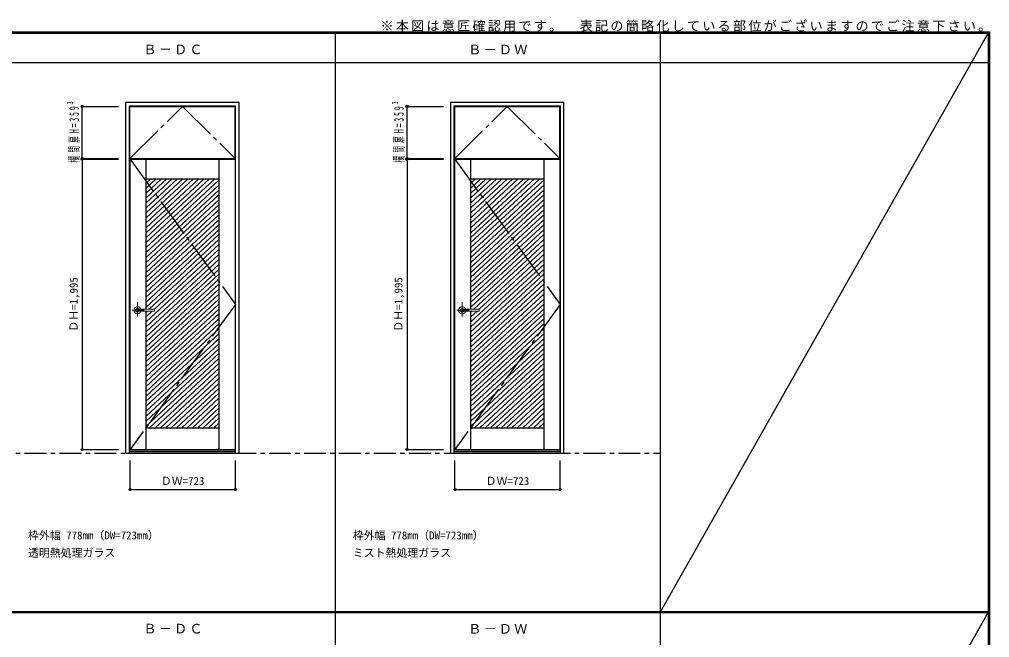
# Model space of a CAD drawing. Units: millimetres, scale not verified. Extents: x -6000 to 5700, y -4307 to 4260.
# Drawn here: x -966 to 5700, y 12 to 4260 of the extents above; entities that cross this region are included whole.
import ezdxf
from ezdxf.enums import TextEntityAlignment as Align

# ---------------------------------------------------------------- set-up
doc = ezdxf.new("R2010")
doc.units = ezdxf.units.MM
doc.header["$LTSCALE"] = 30
doc.header["$PDMODE"] = 32
doc.header["$PDSIZE"] = 15
doc.linetypes.add('CHAIN1', pattern=[8, 5, -1, 1, -1])
doc.linetypes.add('CHAIN2', pattern=[12, 9, -1, 1, -1])
for name, color, linetype in [('0-1_通り芯', 7, 'CHAIN1'), ('0-2_扉', 7, 'Continuous'), ('0-4_枠', 3, 'Continuous'), ('0-7', 7, 'CHAIN2'), ('0-A_文字', 7, 'Continuous'), ('0-B_寸法', 7, 'Continuous'), ('0-C_ハッチ', 4, 'Continuous'), ('F-1_枠', 6, 'Continuous'), ('F-A_文字', 7, 'Continuous')]:
    doc.layers.add(name, color=color, linetype=linetype)
doc.layers.add('0-5_レバー', color=7, linetype='Continuous', lineweight=18)
doc.styles.add('ＭＳ ゴシック', font='')
doc.styles.get('ＭＳ ゴシック').set_extended_font_data('MS Gothic')

msp = doc.modelspace()

# ---------------------------------------------------------------- linework, layer by layer
at = {"layer": '0-1_通り芯'}
msp.add_line((-5490, 1279.25), (3436.4, 1279.25), dxfattribs=at)
at = {"layer": '0-2_扉', "color": 3}
for p, q in [((-206.7, 3662.25), (516.3, 3662.25)), ((-206.7, 3303.25), (-206.7, 3662.25)), ((516.3, 3303.25), (516.3, 3662.25)), ((2024.9, 3662.25), (2747.9, 3662.25)), ((2024.9, 3303.25), (2024.9, 3662.25)), ((2747.9, 3303.25), (2747.9, 3662.25)), ((-206.7, 3303.25), (516.3, 3303.25)), ((2024.9, 3303.25), (2747.9, 3303.25))]:
    msp.add_line(p, q, dxfattribs=at)
at = {"layer": '0-2_扉'}
for p, q in [((-205.2, 1304.25), (-205.2, 3299.25)), ((-205.2, 3299.25), (517.8, 3299.25)), ((-95.2, 2268.75), (-95.2, 3299.25)), ((407.8, 1304.25), (407.8, 3299.25)), ((517.8, 1304.25), (517.8, 3299.25)), ((2026.4, 1304.25), (2026.4, 3299.25)), ((2026.4, 3299.25), (2749.4, 3299.25)), ((2136.4, 2268.75), (2136.4, 3299.25)), ((2639.4, 1304.25), (2639.4, 3299.25)), ((2749.4, 1304.25), (2749.4, 3299.25)), ((-95.2, 3164.25), (407.8, 3164.25)), ((2136.4, 3164.25), (2639.4, 3164.25)), ((-95.2, 1304.25), (-95.2, 2254.75)), ((2136.4, 1304.25), (2136.4, 2254.75)), ((-95.2, 1454.25), (407.8, 1454.25)), ((2136.4, 1454.25), (2639.4, 1454.25)), ((-205.2, 1304.25), (517.8, 1304.25)), ((2026.4, 1304.25), (2749.4, 1304.25))]:
    msp.add_line(p, q, dxfattribs=at)
at = {"layer": '0-4_枠'}
for p, q in [((-234.2, 3691.25), (543.8, 3691.25)), ((-234.2, 1279.25), (-234.2, 3691.25)), ((-210.2, 3667.25), (519.8, 3667.25)), ((-210.2, 1279.25), (-210.2, 3667.25)), ((519.8, 1279.25), (519.8, 3667.25)), ((543.8, 1279.25), (543.8, 3691.25)), ((1997.4, 3691.25), (2775.4, 3691.25)), ((1997.4, 1279.25), (1997.4, 3691.25)), ((2021.4, 3667.25), (2751.4, 3667.25)), ((2021.4, 1279.25), (2021.4, 3667.25)), ((2751.4, 1279.25), (2751.4, 3667.25)), ((2775.4, 1279.25), (2775.4, 3691.25)), ((-234.2, 1279.25), (543.8, 1279.25)), ((-210.2, 1294.25), (519.8, 1294.25)), ((-210.2, 1291.25), (519.8, 1291.25)), ((1997.4, 1279.25), (2775.4, 1279.25)), ((2021.4, 1294.25), (2751.4, 1294.25)), ((2021.4, 1291.25), (2751.4, 1291.25))]:
    msp.add_line(p, q, dxfattribs=at)
at = {"layer": '0-5_レバー', "color": 4, "linetype": 'CHAIN1'}
for p, q in [((-154.7, 2318.21), (-154.7, 2218.36)), ((2076.9, 2318.21), (2076.9, 2218.36)), ((-107.9, 2261.75), (-190.92, 2261.75)), ((2123.7, 2261.75), (2040.68, 2261.75))]:
    msp.add_line(p, q, dxfattribs=at)
at = {"layer": '0-5_レバー'}
for p, q in [((-37.7, 2261.75), (-37.7, 2267.24)), ((2193.9, 2261.75), (2193.9, 2267.24)), ((-37.7, 2261.75), (-37.7, 2256.25)), ((2193.9, 2261.75), (2193.9, 2256.25))]:
    msp.add_line(p, q, dxfattribs=at)
for points in [[(-144.74, 2268.74), (-145.51, 2269.53), (-147.48, 2270.9), (-149.73, 2271.91), (-152.16, 2272.54), (-154.7, 2272.75), (-157.24, 2272.54), (-159.68, 2271.91), (-161.92, 2270.9), (-163.89, 2269.53), (-165.51, 2267.86), (-166.71, 2265.96), (-167.45, 2263.9), (-167.7, 2261.75), (-167.45, 2259.6), (-166.71, 2257.54), (-165.51, 2255.64), (-163.89, 2253.97), (-161.92, 2252.6), (-159.68, 2251.59), (-157.24, 2250.96), (-154.7, 2250.75), (-152.16, 2250.96), (-149.73, 2251.59), (-147.48, 2252.6), (-145.51, 2253.97), (-144.74, 2254.76)], [(-39.2, 2268.75), (-48.93, 2268.75), (-59.11, 2268.75), (-68.71, 2268.75), (-77.7, 2268.75), (-86.11, 2268.75), (-93.92, 2268.75), (-100.74, 2268.75), (-107.04, 2268.75), (-112.81, 2268.75), (-118.05, 2268.75), (-122.84, 2268.75), (-127.5, 2268.75), (-131.7, 2268.75), (-135.45, 2268.75), (-137.45, 2268.75), (-139.3, 2268.75), (-141.31, 2268.74), (-143.72, 2268.74), (-145.21, 2268.74), (-146.75, 2268.74), (-148.27, 2268.74), (-149.37, 2268.74), (-149.83, 2268.74), (-149.83, 2268.73)], [(-39.2, 2268.75), (-48.28, 2268.75), (-48.68, 2268.75)], [(2086.85, 2268.74), (2086.09, 2269.53), (2084.12, 2270.9), (2081.87, 2271.91), (2079.44, 2272.54), (2076.9, 2272.75), (2074.36, 2272.54), (2071.92, 2271.91), (2069.68, 2270.9), (2067.71, 2269.53), (2066.09, 2267.86), (2064.89, 2265.96), (2064.15, 2263.9), (2063.9, 2261.75), (2064.15, 2259.6), (2064.89, 2257.54), (2066.09, 2255.64), (2067.71, 2253.97), (2069.68, 2252.6), (2071.92, 2251.59), (2074.36, 2250.96), (2076.9, 2250.75), (2079.44, 2250.96), (2081.87, 2251.59), (2084.12, 2252.6), (2086.09, 2253.97), (2086.85, 2254.76)], [(2192.4, 2268.75), (2182.67, 2268.75), (2172.49, 2268.75), (2162.89, 2268.75), (2153.9, 2268.75), (2145.49, 2268.75), (2137.68, 2268.75), (2130.86, 2268.75), (2124.56, 2268.75), (2118.79, 2268.75), (2113.55, 2268.75), (2108.76, 2268.75), (2104.1, 2268.75), (2099.9, 2268.75), (2096.15, 2268.75), (2094.15, 2268.75), (2092.3, 2268.75), (2090.29, 2268.74), (2087.88, 2268.74), (2086.39, 2268.74), (2084.85, 2268.74), (2083.33, 2268.74), (2082.23, 2268.74), (2081.77, 2268.74), (2081.77, 2268.73)], [(2192.4, 2268.75), (2183.32, 2268.75), (2182.92, 2268.75)], [(-149.68, 2254.76), (-149.55, 2254.76), (-149.11, 2254.75), (-148.39, 2254.76), (-147.37, 2254.76), (-146.11, 2254.76), (-144.76, 2254.76), (-141.9, 2254.76), (-138.92, 2254.75), (-135.9, 2254.75), (-132.86, 2254.75), (-129.79, 2254.75), (-126.71, 2254.75), (-122.71, 2254.75), (-118.3, 2254.75), (-113.33, 2254.75), (-107.8, 2254.75), (-101.71, 2254.75), (-95.06, 2254.75), (-87.85, 2254.75), (-79.26, 2254.75), (-70, 2254.75), (-60.07, 2254.75), (-49.45, 2254.75), (-39.2, 2254.75)], [(2081.92, 2254.76), (2082.05, 2254.76), (2082.49, 2254.75), (2083.21, 2254.76), (2084.23, 2254.76), (2085.49, 2254.76), (2086.84, 2254.76), (2089.7, 2254.76), (2092.68, 2254.75), (2095.7, 2254.75), (2098.74, 2254.75), (2101.8, 2254.75), (2104.89, 2254.75), (2108.89, 2254.75), (2113.3, 2254.75), (2118.27, 2254.75), (2123.8, 2254.75), (2129.89, 2254.75), (2136.54, 2254.75), (2143.75, 2254.75), (2152.34, 2254.75), (2161.6, 2254.75), (2171.53, 2254.75), (2182.15, 2254.75), (2192.4, 2254.75)]]:
    msp.add_lwpolyline(points, dxfattribs=at)
for centre, radius, start, end in [((-154.7, 2261.75), 24.55, 16.59952, 343.36736), ((-39.2, 2267.25), 1.5, 0.00847, 89.9163), ((-39.2, 2267.25), 1.5, 360, 90.17419), ((2076.9, 2261.75), 24.55, 16.59952, 343.36736), ((2192.4, 2267.25), 1.5, 0.00847, 89.9163), ((2192.4, 2267.25), 1.5, 360, 90.17419), ((-39.2, 2256.25), 1.5, 270.16419, 0), ((-39.2, 2256.25), 1.5, 269.91059, 359.99153), ((2192.4, 2256.25), 1.5, 270.16419, 0), ((2192.4, 2256.25), 1.5, 269.91059, 359.99153)]:
    msp.add_arc(centre, radius, start, end, dxfattribs=at)
at = {"layer": '0-7'}
for p, q in [((-206.7, 3303.25), (154.8, 3662.25)), ((154.8, 3662.25), (516.3, 3303.25)), ((2024.9, 3303.25), (2386.4, 3662.25)), ((2386.4, 3662.25), (2747.9, 3303.25))]:
    msp.add_line(p, q, dxfattribs=at)
for points in [[(-205.2, 3299.25), (517.8, 2301.75), (-205.2, 1304.25)], [(2026.4, 3299.25), (2749.4, 2301.75), (2026.4, 1304.25)]]:
    msp.add_lwpolyline(points, dxfattribs=at)
at = {"layer": '0-B_寸法', "color": 4}
for p, q in [((-534.2, 3662.25), (-284.2, 3662.25)), ((-534.2, 3303.25), (-534.2, 3662.25)), ((1697.4, 3662.25), (1947.4, 3662.25)), ((1697.4, 3303.25), (1697.4, 3662.25)), ((-534.2, 3303.25), (-284.2, 3303.25)), ((-534.2, 3299.25), (-534.2, 1304.25)), ((-534.2, 3299.25), (-284.2, 3299.25)), ((1697.4, 3303.25), (1947.4, 3303.25)), ((1697.4, 3299.25), (1697.4, 1304.25)), ((1697.4, 3299.25), (1947.4, 3299.25)), ((-534.2, 1304.25), (-284.2, 1304.25)), ((1697.4, 1304.25), (1947.4, 1304.25)), ((-205.2, 1029.25), (-205.2, 1229.25)), ((2026.4, 1029.25), (2026.4, 1229.25))]:
    msp.add_line(p, q, dxfattribs=at)
for points in [[(-205.2, 1029.25), (517.8, 1029.25), (517.8, 1229.25)], [(2026.4, 1029.25), (2749.4, 1029.25), (2749.4, 1229.25)]]:
    msp.add_lwpolyline(points, dxfattribs=at)
at = {"layer": '0-B_寸法'}
for p in [(-534.2, 3662.25), (1697.4, 3662.25), (-534.2, 3303.25), (-534.2, 3299.25), (1697.4, 3303.25), (1697.4, 3299.25), (-534.2, 1304.25), (1697.4, 1304.25), (-205.2, 1029.25), (517.8, 1029.25), (2026.4, 1029.25), (2749.4, 1029.25)]:
    msp.add_point(p, dxfattribs=at)
at = {"layer": '0-C_ハッチ'}
for p, q in [((-27.06, 3164.25), (-95.2, 3101.15)), ((9.74, 3164.25), (-95.2, 3067.08)), ((46.54, 3164.25), (-95.2, 3033.01)), ((83.33, 3164.25), (-95.2, 2998.94)), ((-63.85, 3164.25), (-95.2, 3135.22)), ((120.13, 3164.25), (-95.2, 2964.87)), ((156.93, 3164.25), (-95.2, 2930.8)), ((193.72, 3164.25), (-95.2, 2896.73)), ((230.52, 3164.25), (-95.2, 2862.66)), ((267.32, 3164.25), (-95.2, 2828.58)), ((304.11, 3164.25), (-95.2, 2794.51)), ((340.91, 3164.25), (-95.2, 2760.44)), ((377.71, 3164.25), (-95.2, 2726.37)), ((407.8, 3158.04), (-95.2, 2692.3)), ((2204.54, 3164.25), (2136.4, 3101.15)), ((2241.34, 3164.25), (2136.4, 3067.08)), ((2278.14, 3164.25), (2136.4, 3033.01)), ((2314.93, 3164.25), (2136.4, 2998.94)), ((2167.75, 3164.25), (2136.4, 3135.22)), ((2351.73, 3164.25), (2136.4, 2964.87)), ((2388.53, 3164.25), (2136.4, 2930.8)), ((2425.32, 3164.25), (2136.4, 2896.73)), ((2462.12, 3164.25), (2136.4, 2862.66)), ((2498.92, 3164.25), (2136.4, 2828.58)), ((2535.71, 3164.25), (2136.4, 2794.51)), ((2572.51, 3164.25), (2136.4, 2760.44)), ((2609.31, 3164.25), (2136.4, 2726.37)), ((2639.4, 3158.04), (2136.4, 2692.3)), ((407.8, 3123.97), (-95.2, 2658.23)), ((407.8, 3089.9), (-95.2, 2624.16)), ((2639.4, 3123.97), (2136.4, 2658.23)), ((2639.4, 3089.9), (2136.4, 2624.16)), ((407.8, 3055.83), (-95.2, 2590.09)), ((407.8, 3021.76), (-95.2, 2556.02)), ((2639.4, 3055.83), (2136.4, 2590.09)), ((2639.4, 3021.76), (2136.4, 2556.02)), ((407.8, 2987.69), (-95.2, 2521.95)), ((407.8, 2953.61), (-95.2, 2487.87)), ((2639.4, 2987.69), (2136.4, 2521.95)), ((2639.4, 2953.61), (2136.4, 2487.87)), ((407.8, 2919.54), (-95.2, 2453.8)), ((407.8, 2885.47), (-95.2, 2419.73)), ((2639.4, 2919.54), (2136.4, 2453.8)), ((2639.4, 2885.47), (2136.4, 2419.73)), ((407.8, 2851.4), (-95.2, 2385.66)), ((407.8, 2817.33), (-95.2, 2351.59)), ((2639.4, 2851.4), (2136.4, 2385.66)), ((2639.4, 2817.33), (2136.4, 2351.59)), ((407.8, 2783.26), (-95.2, 2317.52)), ((407.8, 2749.19), (-95.2, 2283.45)), ((2639.4, 2783.26), (2136.4, 2317.52)), ((2639.4, 2749.19), (2136.4, 2283.45)), ((407.8, 2715.12), (-74.28, 2268.75)), ((407.8, 2681.05), (-38.05, 2268.22)), ((2639.4, 2715.12), (2157.32, 2268.75)), ((2639.4, 2681.05), (2193.55, 2268.22)), ((407.8, 2646.98), (-95.2, 2181.23)), ((407.8, 2612.9), (-95.2, 2147.16)), ((2639.4, 2646.98), (2136.4, 2181.23)), ((2639.4, 2612.9), (2136.4, 2147.16)), ((407.8, 2578.83), (-95.2, 2113.09)), ((407.8, 2544.76), (-95.2, 2079.02)), ((2639.4, 2578.83), (2136.4, 2113.09)), ((2639.4, 2544.76), (2136.4, 2079.02)), ((407.8, 2510.69), (-95.2, 2044.95)), ((407.8, 2476.62), (-95.2, 2010.88)), ((2639.4, 2510.69), (2136.4, 2044.95)), ((2639.4, 2476.62), (2136.4, 2010.88)), ((407.8, 2442.55), (-95.2, 1976.81)), ((407.8, 2408.48), (-95.2, 1942.74)), ((2639.4, 2442.55), (2136.4, 1976.81)), ((2639.4, 2408.48), (2136.4, 1942.74)), ((407.8, 2374.41), (-95.2, 1908.67)), ((407.8, 2340.34), (-95.2, 1874.6)), ((2639.4, 2374.41), (2136.4, 1908.67)), ((2639.4, 2340.34), (2136.4, 1874.6)), ((407.8, 2306.26), (-95.2, 1840.52)), ((407.8, 2272.19), (-95.2, 1806.45)), ((2639.4, 2306.26), (2136.4, 1840.52)), ((2639.4, 2272.19), (2136.4, 1806.45)), ((-89.4, 2254.75), (-95.2, 2249.38)), ((-52.6, 2254.75), (-95.2, 2215.31)), ((407.8, 2238.12), (-95.2, 1772.38)), ((407.8, 2204.05), (-95.2, 1738.31)), ((2142.2, 2254.75), (2136.4, 2249.38)), ((2179, 2254.75), (2136.4, 2215.31)), ((2639.4, 2238.12), (2136.4, 1772.38)), ((2639.4, 2204.05), (2136.4, 1738.31)), ((407.8, 2169.98), (-95.2, 1704.24)), ((407.8, 2135.91), (-95.2, 1670.17)), ((2639.4, 2169.98), (2136.4, 1704.24)), ((2639.4, 2135.91), (2136.4, 1670.17)), ((407.8, 2101.84), (-95.2, 1636.1)), ((407.8, 2067.77), (-95.2, 1602.03)), ((2639.4, 2101.84), (2136.4, 1636.1)), ((2639.4, 2067.77), (2136.4, 1602.03)), ((407.8, 2033.7), (-95.2, 1567.96)), ((2639.4, 2033.7), (2136.4, 1567.96)), ((407.8, 1999.63), (-95.2, 1533.88)), ((407.8, 1965.55), (-95.2, 1499.81)), ((2639.4, 1999.63), (2136.4, 1533.88)), ((2639.4, 1965.55), (2136.4, 1499.81)), ((407.8, 1931.48), (-95.2, 1465.74)), ((407.8, 1897.41), (-70.82, 1454.25)), ((2639.4, 1931.48), (2136.4, 1465.74)), ((2639.4, 1897.41), (2160.78, 1454.25)), ((407.8, 1863.34), (-34.02, 1454.25)), ((407.8, 1829.27), (2.78, 1454.25)), ((2639.4, 1863.34), (2197.58, 1454.25)), ((2639.4, 1829.27), (2234.38, 1454.25)), ((407.8, 1795.2), (39.57, 1454.25)), ((407.8, 1761.13), (76.37, 1454.25)), ((2639.4, 1795.2), (2271.17, 1454.25)), ((2639.4, 1761.13), (2307.97, 1454.25)), ((407.8, 1727.06), (113.17, 1454.25)), ((407.8, 1692.99), (149.96, 1454.25)), ((2639.4, 1727.06), (2344.77, 1454.25)), ((2639.4, 1692.99), (2381.56, 1454.25)), ((407.8, 1658.91), (186.76, 1454.25)), ((407.8, 1624.84), (223.56, 1454.25)), ((2639.4, 1658.91), (2418.36, 1454.25)), ((2639.4, 1624.84), (2455.16, 1454.25)), ((407.8, 1590.77), (260.36, 1454.25)), ((407.8, 1556.7), (297.15, 1454.25)), ((2639.4, 1590.77), (2491.95, 1454.25)), ((2639.4, 1556.7), (2528.75, 1454.25)), ((407.8, 1522.63), (333.95, 1454.25)), ((407.8, 1488.56), (370.75, 1454.25)), ((2639.4, 1522.63), (2565.55, 1454.25)), ((2639.4, 1488.56), (2602.35, 1454.25))]:
    msp.add_line(p, q, dxfattribs=at)
at = {"layer": 'F-1_枠'}
for p, q in [((-6000, 4175), (5700, 4175)), ((-6000, 4170), (5700, 4170)), ((-6000, 4165), (5700, 4165)), ((1204.8, 4175), (1204.8, -3790)), ((3436.4, 4175), (3436.4, -3790)), ((5690, 4175), (5690, -4205)), ((5695, 4175), (5695, -4205)), ((5700, 4175), (5700, -4205)), ((-6000, 3965), (5700, 3965)), ((-6000, 190.5), (5700, 190.5)), ((-6000, 187.5), (5700, 187.5)), ((-6000, 184.5), (5700, 184.5))]:
    msp.add_line(p, q, dxfattribs=at)
at = {"layer": 'F-A_文字'}
for p, q in [((3436.4, 184.5), (5690, 4165)), ((3436.4, -3796), (5690, 184.5))]:
    msp.add_line(p, q, dxfattribs=at)

# ---------------------------------------------------------------- texts
at = {"layer": '0-A_文字', "style": 'ＭＳ ゴシック'}
for s, p in [('枠外幅 778mm（DW=723mm）', (-906.8, 670.5)), ('枠外幅 778mm（DW=723mm）', (1324.8, 670.5)), ('透明熱処理ガラス', (-906.8, 550.5)), ('ミスト熱処理ガラス', (1324.8, 550.5))]:
    msp.add_text(s, height=54.99, dxfattribs=at).set_placement(p, align=Align.BOTTOM_LEFT)
at = {"layer": '0-A_文字', "char_height": 65.98, "attachment_point": 7, "style": 'ＭＳ ゴシック'}
for s, insert in [('\\T1.17;※本図は意匠確認用です。\u3000表記の簡略化している部位がございますのでご注意下さい。', (1515, 4175)), ('\\T1.17;Ｂ－ＤＣ', (-113.5, 4020)), ('\\T1.17;Ｂ－ＤＷ', (2118.1, 4020)), ('\\T1.17;Ｂ－ＤＣ', (-113.5, 39.5)), ('\\T1.17;Ｂ－ＤＷ', (2118.1, 39.5))]:
    msp.add_mtext(s, dxfattribs=dict(at, insert=insert))
at = {"layer": '0-B_寸法', "style": 'ＭＳ ゴシック'}
for p in [(-549.2, 2114.25), (1682.4, 2114.25)]:
    msp.add_text('ＤＨ=1,995', height=54.99, rotation=90, dxfattribs=at).set_placement(p, align=Align.BOTTOM_LEFT)
for p in [(5.8, 1044.25), (2237.4, 1044.25)]:
    msp.add_text('ＤＷ=723', height=54.99, dxfattribs=at).set_placement(p, align=Align.BOTTOM_LEFT)
at = {"layer": '0-B_寸法', "char_height": 65.98, "attachment_point": 7, "rotation": 90, "style": 'ＭＳ ゴシック'}
for insert in [(-549.2, 3276.5), (1682.4, 3276.5)]:
    msp.add_mtext('\\T1.46;\\W0.5;欄間扉H=359³', dxfattribs=dict(at, insert=insert))

doc.saveas('drawing.dxf')
